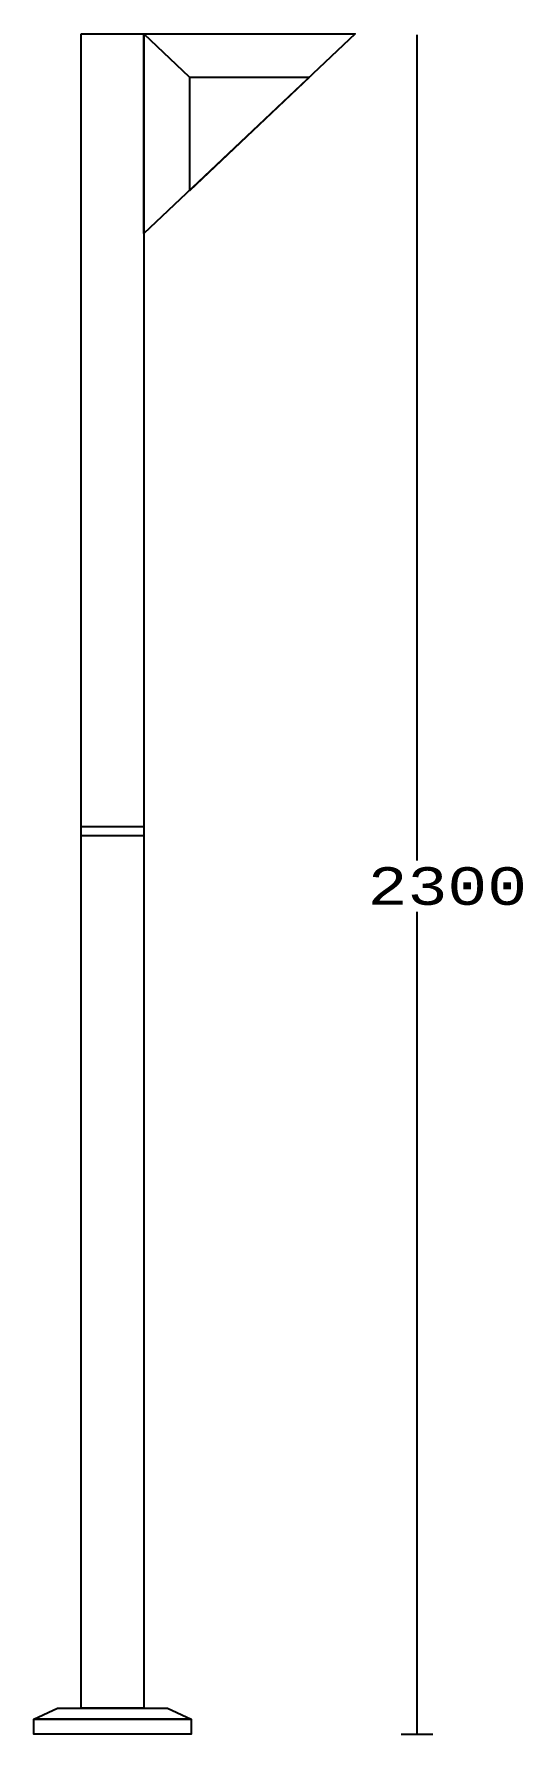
# Model space of a CAD drawing. Extents: x 0 to 101, y 0 to 351.
import ezdxf

# ---------------------------------------------------------------- set-up
doc = ezdxf.new("R2010")
doc.units = 0
doc.layers.add('LIVELLO_1', color=160, linetype='Continuous')
doc.styles.add('STD', font='txt')

# ---------------------------------------------------------------- blocks, each defined once
blk = doc.blocks.new('AI9-BLK1')
at = {"layer": 'LIVELLO_1', "color": 7}
for p, q in [((-38.673953, 134.316177), (-38.673953, 175.53106)), ((-25.680431, 175.53106), (-16.326997, 166.701625)), ((1.078659, 175.53106), (7.575765, 175.53106)), ((30.729046, 175.3874), (30.729046, 4.834847)), ((-38.673953, 11.874211), (-25.680431, 11.874211)), ((-38.673953, 10.034013), (-25.680431, 10.034013)), ((30.729046, -5.757616), (30.729046, -175.534677)), ((27.460684, -175.534677), (33.999131, -175.534677))]:
    blk.add_line(p, q, dxfattribs=at)
for points in [[(-38.673953, 175.53106), (-25.680431, 175.53106), (-25.680431, -170.16653), (-38.673953, -170.16653)], [(-25.680431, 175.53106), (17.96979, 175.53106), (-25.680431, 134.316177)], [(-16.227261, 166.613775), (8.524717, 166.613775), (-16.227261, 143.242419)], [(-43.532227, -170.16653), (-20.807171, -170.16653), (-15.9346, -172.468198), (-48.404625, -172.468198)], [(-48.404625, -172.468198), (-15.9346, -172.468198), (-15.9346, -175.534677), (-48.404625, -175.534677)]]:
    blk.add_lwpolyline(points, close=True, dxfattribs=at)
at = {"layer": 'LIVELLO_1', "color": 7, "insert": (20.538454, 3.455396), "char_height": 7.752809, "attachment_point": 1, "style": 'STD'}
blk.add_mtext('\\fCourier|b0|i0;\\H7.7528;\\W1.06;\\C7;2300', dxfattribs=at)

msp = doc.modelspace()

# ---------------------------------------------------------------- block references
at = {"layer": 'LIVELLO_1', "color": 7}
msp.add_blockref('AI9-BLK1', (48.553625, 175.663869), dxfattribs=at)

doc.saveas('drawing.dxf')
